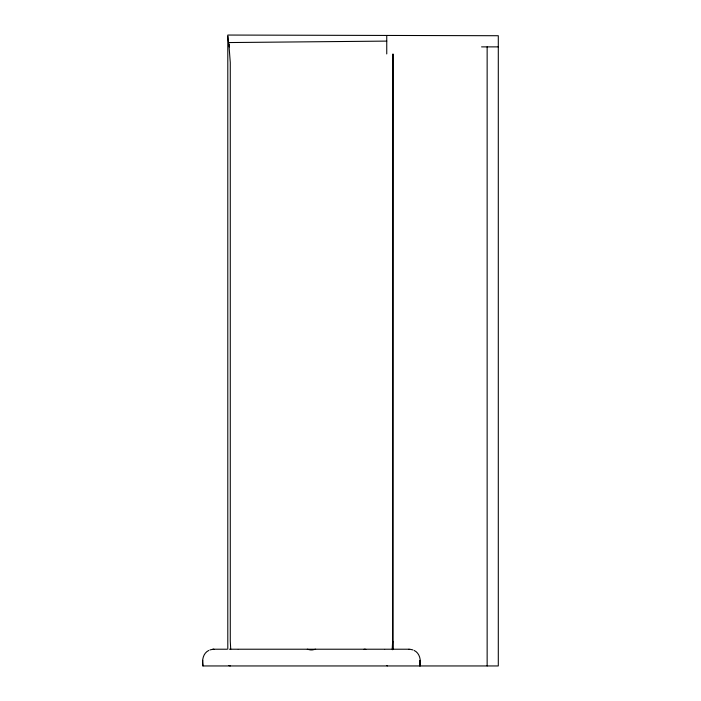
<?xml version="1.0" encoding="UTF-8"?>
<svg xmlns="http://www.w3.org/2000/svg" width="701" height="701" viewBox="0 0 701 701"><rect width="100%" height="100%" fill="white"/><g stroke="black" fill="none" stroke-linecap="round" stroke-linejoin="round"><path stroke-width="1.05" d="M392.665 649.547L392.972 53.942L392.937 649.082M419.969 665.95L419.908 660.377L419.995 665.95C421.064 660.254 419.881 653.166 414.125 650.432M227.799 649.222L227.799 35.05L498.297 35.725L498.297 665.95L202.922 665.95C201.853 660.254 203.036 653.166 208.793 650.432M392.201 649.205L392.648 641.108L392.648 649.748M209.967 649.915L212.911 649.266A3.961 1.279 0.7 0 1 213.954 649.249M315.634 649.222L312.681 649.862A3.987 1.306 0 0 1 311.638 649.95L311.279 649.923A3.987 1.306 0 0 1 310.201 649.888L307.283 649.222M227.799 36.312L228.587 42.559L386.75 41.105M481.561 46.879L498.297 46.879M226.887 649.222L213.963 649.222A3.961 1.341 0.9 0 0 212.885 649.24M229.472 649.222L237.823 649.222M238.287 649.222L384.63 649.222M385.077 649.222L408.972 649.222M387.303 665.924L386.75 665.529M364.073 649.222L365.817 649.354M230.261 665.95L228.903 665.529M412.907 649.906L410.006 649.266A3.961 1.279 -0.7 0 0 408.963 649.249M228.587 42.559L229.437 45.74M229.481 46.914L228.92 44.803L230.27 62.477L230.27 641.108L230.717 649.205M202.703 660.377L202.948 665.95M487.142 46.879L487.142 665.95M386.75 35.725L386.75 53.942"/></g></svg>
